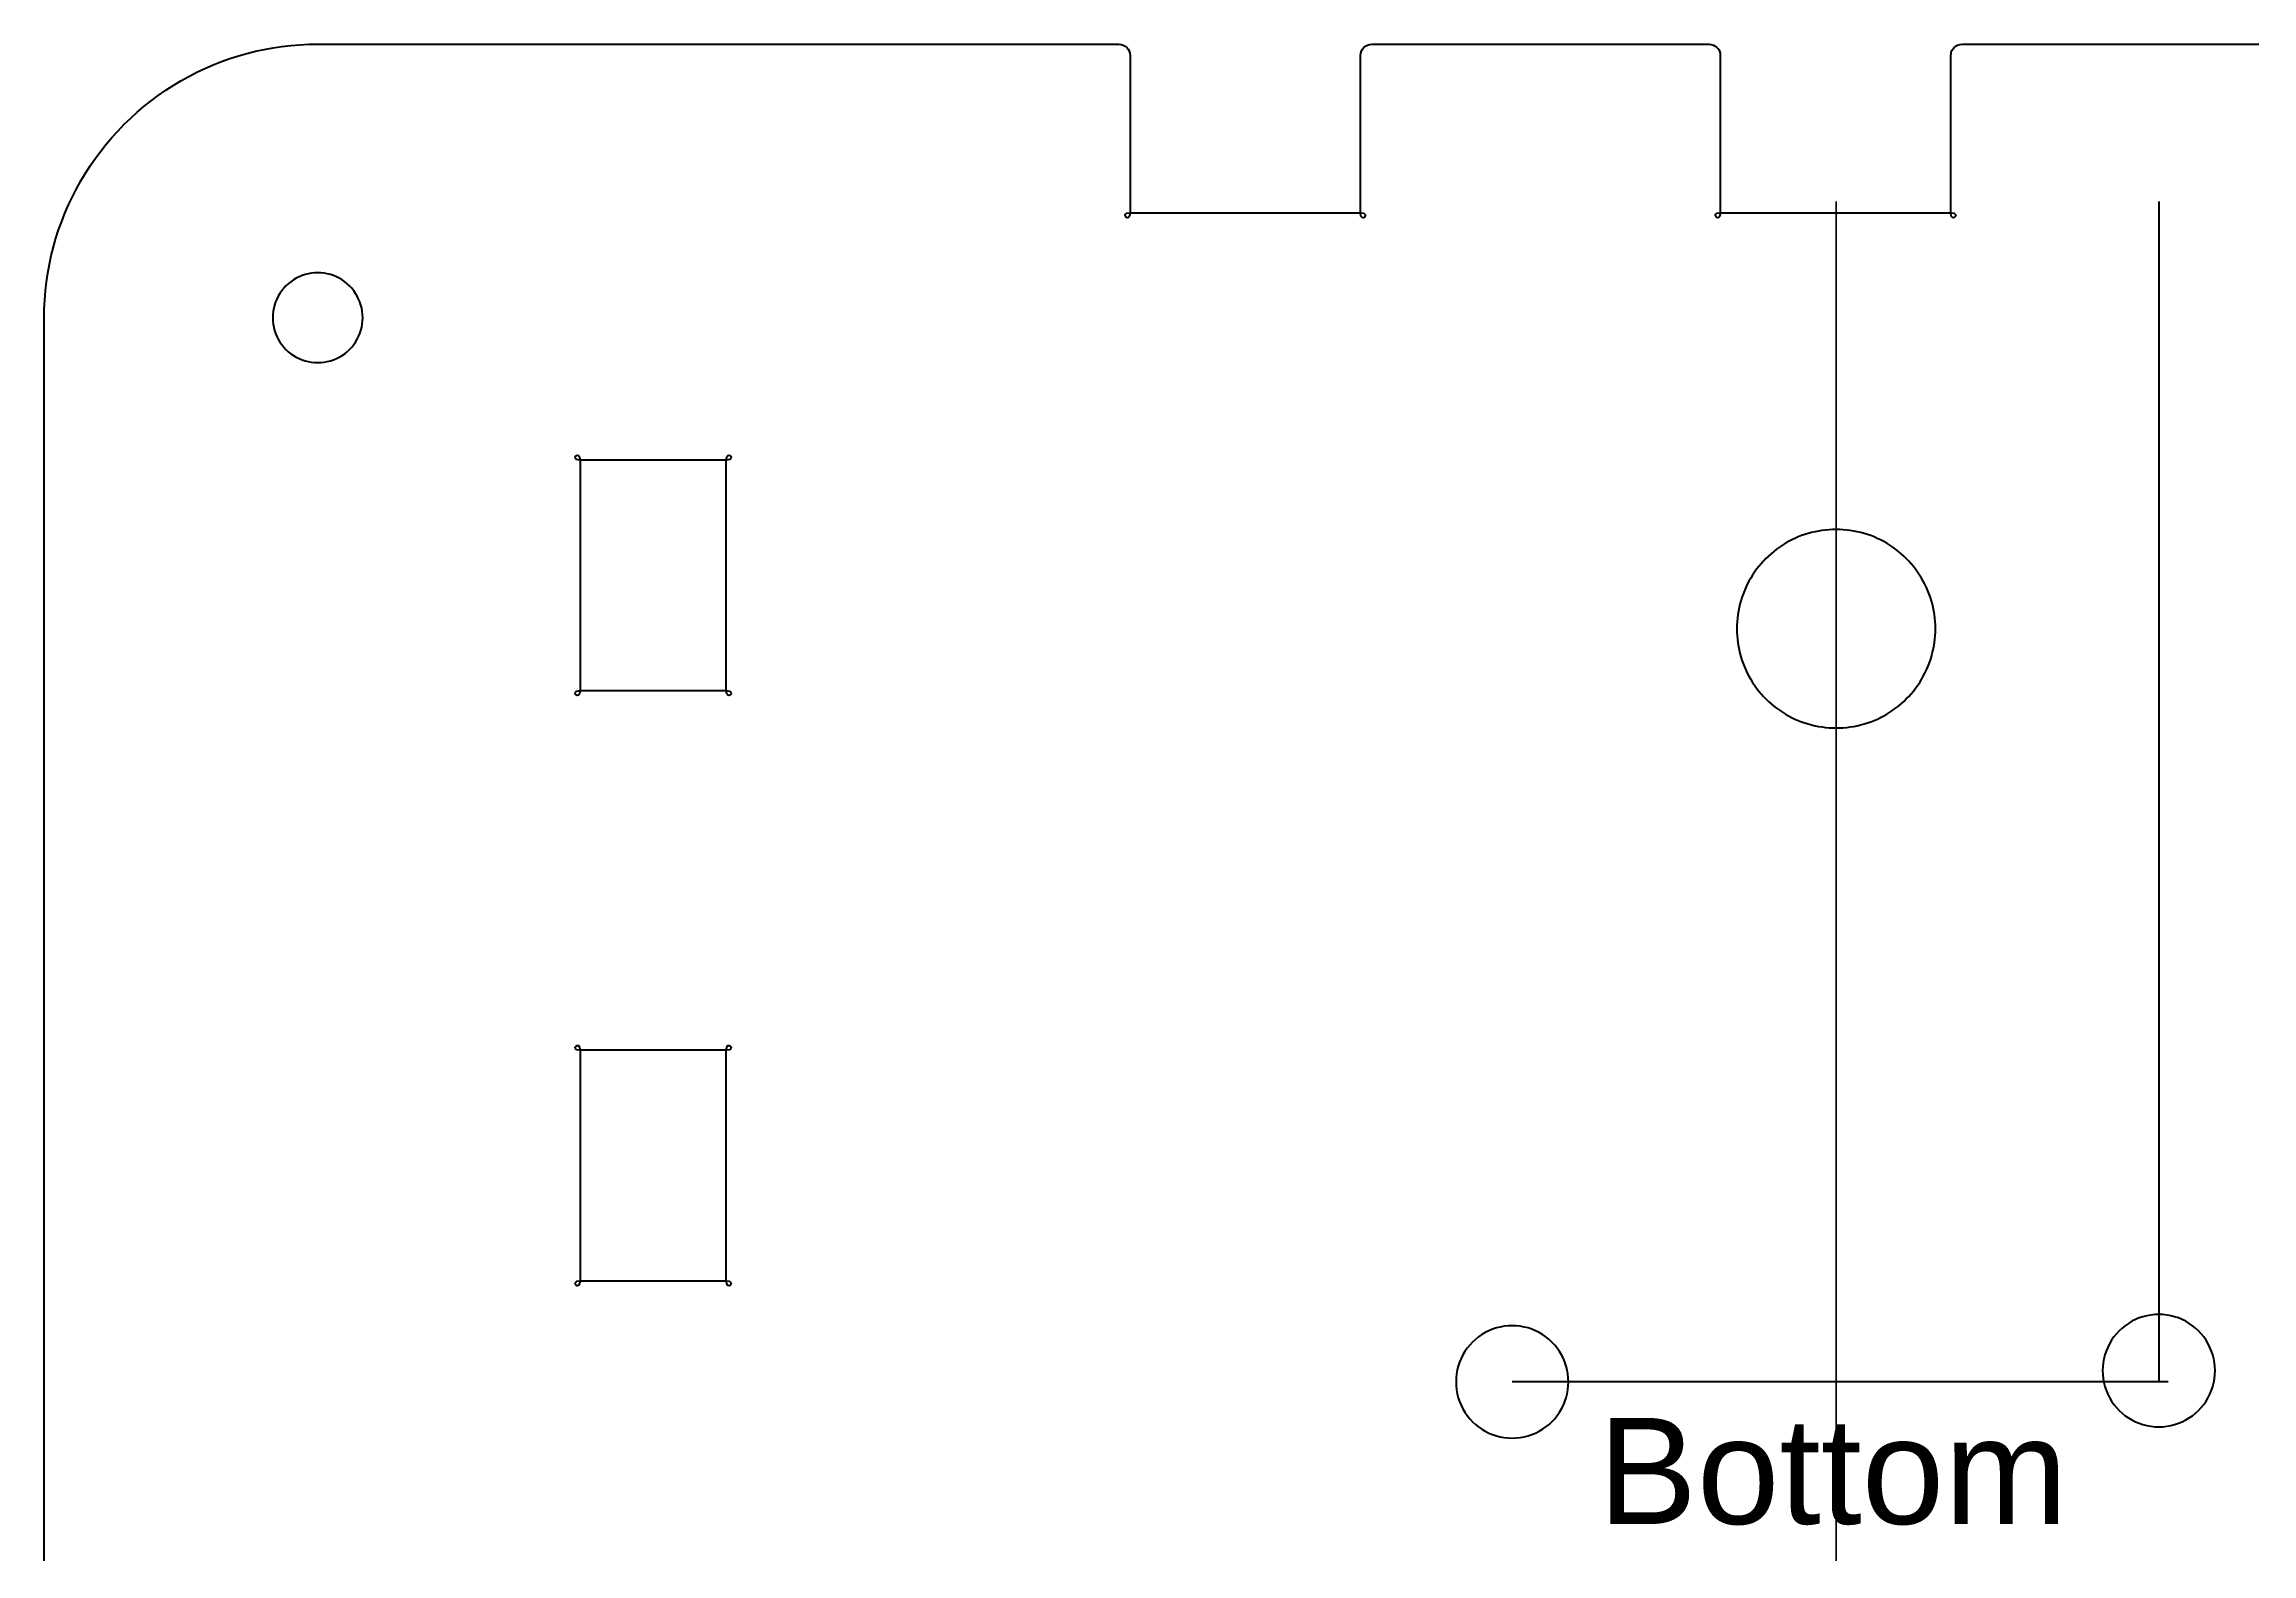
# Model space of a CAD drawing. Extents: x 10 to 156, y 10 to 261.
# Drawn here: x 10.1 to 69, y 121.6 to 161.9 of the extents above; entities that cross this region are included whole.
import ezdxf

# ---------------------------------------------------------------- set-up
doc = ezdxf.new("R2010")
doc.units = 0
doc.header["$MEASUREMENT"] = 0
doc.layers.add('Layer 1', color=7, linetype='Continuous', lineweight=0)

# ---------------------------------------------------------------- blocks, each defined once
blk = doc.blocks.new('Block_5')
at = {"layer": 'Layer 1', "color": 1, "lineweight": 35, "true_color": 0xff0000}
blk.add_line((57.919, 157.674), (57.919, 91.07), dxfattribs=at)
at = {"layer": 'Layer 1', "color": 1, "lineweight": 50, "true_color": 0xff0000}
blk.add_line((66.531, 157.674), (66.531, 126.172), dxfattribs=at)
at = {"layer": 'Layer 1', "color": 1, "lineweight": 40, "true_color": 0xff0000}
blk.add_line((66.778, 126.172), (49.276, 126.172), dxfattribs=at)
at = {"layer": 'Layer 1', "color": 18, "lineweight": 60, "true_color": 0x000000}
blk.add_open_spline([(17.401, 86.269), (17.401, 86.269), (28.902, 86.269), (28.902, 86.269), (28.902, 86.269), (38.777, 86.269), (38.777, 86.269), (38.943, 86.269), (39.077, 86.403), (39.077, 86.569), (39.077, 86.569), (39.077, 90.769), (39.077, 90.769), (39.077, 91.069), (38.777, 90.769), (39.077, 90.769), (39.077, 90.769), (45.228, 90.769), (45.228, 90.769), (45.528, 90.769), (45.228, 91.069), (45.228, 90.769), (45.228, 90.769), (45.228, 86.569), (45.228, 86.569), (45.228, 86.403), (45.362, 86.269), (45.528, 86.269), (45.528, 86.269), (54.528, 86.269), (54.528, 86.269), (54.694, 86.269), (54.828, 86.403), (54.828, 86.569), (54.828, 86.569), (54.828, 90.769), (54.828, 90.769), (54.828, 91.069), (54.528, 90.769), (54.828, 90.769), (54.828, 90.769), (60.979, 90.769), (60.979, 90.769), (61.279, 90.769), (60.979, 91.069), (60.979, 90.769), (60.979, 90.769), (60.979, 86.569), (60.979, 86.569), (60.979, 86.403), (61.113, 86.269), (61.279, 86.269), (61.279, 86.269), (70.279, 86.269), (70.279, 86.269), (70.445, 86.269), (70.579, 86.403), (70.579, 86.569), (70.579, 86.569), (70.579, 90.769), (70.579, 90.769), (70.579, 91.069), (70.279, 90.769), (70.579, 90.769), (70.579, 90.769), (76.73, 90.769), (76.73, 90.769), (77.03, 90.769), (76.73, 91.069), (76.73, 90.769), (76.73, 90.769), (76.73, 86.569), (76.73, 86.569), (76.73, 86.403), (76.864, 86.269), (77.03, 86.269), (77.03, 86.269), (86.905, 86.269), (86.905, 86.269), (86.905, 86.269), (98.406, 86.269), (98.406, 86.269), (99.687, 86.269), (100.946, 86.606), (102.056, 87.247), (103.167, 87.888), (104.088, 88.809), (104.729, 89.919), (105.37, 91.029), (105.707, 92.288), (105.707, 93.569), (105.707, 93.569), (105.707, 154.573), (105.707, 154.573), (105.707, 155.854), (105.37, 157.113), (104.729, 158.223), (104.088, 159.333), (103.167, 160.254), (102.056, 160.895), (100.946, 161.537), (99.687, 161.874), (98.406, 161.874), (98.406, 161.874), (86.905, 161.874), (86.905, 161.874), (86.905, 161.874), (77.03, 161.874), (77.03, 161.874), (76.864, 161.874), (76.73, 161.74), (76.73, 161.574), (76.73, 161.574), (76.73, 157.373), (76.73, 157.373), (76.73, 157.073), (77.03, 157.373), (76.73, 157.373), (76.73, 157.373), (70.579, 157.373), (70.579, 157.373), (70.279, 157.373), (70.579, 157.073), (70.579, 157.373), (70.579, 157.373), (70.579, 161.574), (70.579, 161.574), (70.579, 161.74), (70.445, 161.874), (70.279, 161.874), (70.279, 161.874), (61.279, 161.874), (61.279, 161.874), (61.113, 161.874), (60.979, 161.74), (60.979, 161.574), (60.979, 161.574), (60.979, 157.373), (60.979, 157.373), (60.979, 157.073), (61.279, 157.373), (60.979, 157.373), (60.979, 157.373), (54.828, 157.373), (54.828, 157.373), (54.528, 157.373), (54.828, 157.073), (54.828, 157.373), (54.828, 157.373), (54.828, 161.574), (54.828, 161.574), (54.828, 161.74), (54.694, 161.874), (54.528, 161.874), (54.528, 161.874), (45.528, 161.874), (45.528, 161.874), (45.362, 161.874), (45.228, 161.74), (45.228, 161.574), (45.228, 161.574), (45.228, 157.373), (45.228, 157.373), (45.228, 157.073), (45.528, 157.373), (45.228, 157.373), (45.228, 157.373), (39.077, 157.373), (39.077, 157.373), (38.777, 157.373), (39.077, 157.073), (39.077, 157.373), (39.077, 157.373), (39.077, 161.574), (39.077, 161.574), (39.077, 161.74), (38.943, 161.874), (38.777, 161.874), (38.777, 161.874), (28.902, 161.874), (28.902, 161.874), (28.902, 161.874), (17.401, 161.874), (17.401, 161.874), (16.12, 161.874), (14.861, 161.537), (13.751, 160.895), (12.641, 160.254), (11.72, 159.333), (11.079, 158.223), (10.438, 157.113), (10.101, 155.854), (10.101, 154.573), (10.101, 154.573), (10.101, 93.569), (10.101, 93.569), (10.101, 92.288), (10.438, 91.029), (11.079, 89.919), (11.72, 88.809), (12.641, 87.888), (13.751, 87.247), (14.861, 86.606), (16.12, 86.269), (17.401, 86.269)], degree=3, knots=[0, 0, 0, 0, 1, 1, 1, 2, 2, 2, 3, 3, 3, 4, 4, 4, 5, 5, 5, 6, 6, 6, 7, 7, 7, 8, 8, 8, 9, 9, 9, 10, 10, 10, 11, 11, 11, 12, 12, 12, 13, 13, 13, 14, 14, 14, 15, 15, 15, 16, 16, 16, 17, 17, 17, 18, 18, 18, 19, 19, 19, 20, 20, 20, 21, 21, 21, 22, 22, 22, 23, 23, 23, 24, 24, 24, 25, 25, 25, 26, 26, 26, 27, 27, 27, 28, 28, 28, 29, 29, 29, 30, 30, 30, 31, 31, 31, 32, 32, 32, 33, 33, 33, 34, 34, 34, 35, 35, 35, 36, 36, 36, 37, 37, 37, 38, 38, 38, 39, 39, 39, 40, 40, 40, 41, 41, 41, 42, 42, 42, 43, 43, 43, 44, 44, 44, 45, 45, 45, 46, 46, 46, 47, 47, 47, 48, 48, 48, 49, 49, 49, 50, 50, 50, 51, 51, 51, 52, 52, 52, 53, 53, 53, 54, 54, 54, 55, 55, 55, 56, 56, 56, 57, 57, 57, 58, 58, 58, 59, 59, 59, 60, 60, 60, 61, 61, 61, 62, 62, 62, 63, 63, 63, 64, 64, 64, 65, 65, 65, 66, 66, 66, 67, 67, 67, 68, 68, 68, 68], dxfattribs=at)
at = {"layer": 'Layer 1', "color": 5, "lineweight": 60, "true_color": 0x0000ff}
for points, knots in [([(17.401, 153.373), (17.171, 153.373), (16.946, 153.439), (16.752, 153.563), (16.559, 153.688), (16.405, 153.865), (16.309, 154.075), (16.214, 154.284), (16.18, 154.516), (16.213, 154.744), (16.246, 154.971), (16.343, 155.185), (16.494, 155.359), (16.645, 155.533), (16.842, 155.66), (17.063, 155.724), (17.284, 155.789), (17.518, 155.789), (17.739, 155.724), (17.96, 155.66), (18.157, 155.533), (18.308, 155.359), (18.459, 155.185), (18.556, 154.971), (18.589, 154.744), (18.622, 154.516), (18.588, 154.284), (18.493, 154.075), (18.397, 153.865), (18.243, 153.688), (18.05, 153.563), (17.856, 153.439), (17.631, 153.373), (17.401, 153.373)], [0, 0, 0, 0, 1, 1, 1, 2, 2, 2, 3, 3, 3, 4, 4, 4, 5, 5, 5, 6, 6, 6, 7, 7, 7, 8, 8, 8, 9, 9, 9, 10, 10, 10, 11, 11, 11, 11]), ([(24.402, 147.698), (24.402, 147.698), (24.402, 150.773), (24.402, 150.773), (24.402, 151.073), (24.102, 150.773), (24.402, 150.773), (24.402, 150.773), (28.302, 150.773), (28.302, 150.773), (28.602, 150.773), (28.302, 151.073), (28.302, 150.773), (28.302, 150.773), (28.302, 144.622), (28.302, 144.622), (28.302, 144.322), (28.602, 144.622), (28.302, 144.622), (28.302, 144.622), (24.402, 144.622), (24.402, 144.622), (24.102, 144.622), (24.402, 144.322), (24.402, 144.622), (24.402, 144.622), (24.402, 147.698), (24.402, 147.698)], [0, 0, 0, 0, 1, 1, 1, 2, 2, 2, 3, 3, 3, 4, 4, 4, 5, 5, 5, 6, 6, 6, 7, 7, 7, 8, 8, 8, 9, 9, 9, 9]), ([(57.919, 148.922), (58.427, 148.922), (58.924, 148.777), (59.352, 148.503), (59.778, 148.227), (60.118, 147.836), (60.33, 147.372), (60.54, 146.911), (60.615, 146.399), (60.542, 145.895), (60.47, 145.394), (60.255, 144.922), (59.922, 144.537), (59.589, 144.153), (59.154, 143.873), (58.666, 143.731), (58.178, 143.588), (57.661, 143.588), (57.173, 143.731), (56.685, 143.873), (56.25, 144.153), (55.917, 144.537), (55.583, 144.922), (55.369, 145.394), (55.296, 145.895), (55.223, 146.399), (55.299, 146.911), (55.508, 147.372), (55.72, 147.836), (56.06, 148.227), (56.486, 148.503), (56.915, 148.777), (57.412, 148.922), (57.919, 148.922)], [0, 0, 0, 0, 1, 1, 1, 2, 2, 2, 3, 3, 3, 4, 4, 4, 5, 5, 5, 6, 6, 6, 7, 7, 7, 8, 8, 8, 9, 9, 9, 10, 10, 10, 11, 11, 11, 11]), ([(24.402, 131.947), (24.402, 131.947), (24.402, 135.022), (24.402, 135.022), (24.402, 135.322), (24.102, 135.022), (24.402, 135.022), (24.402, 135.022), (28.302, 135.022), (28.302, 135.022), (28.602, 135.022), (28.302, 135.322), (28.302, 135.022), (28.302, 135.022), (28.302, 128.871), (28.302, 128.871), (28.302, 128.571), (28.602, 128.871), (28.302, 128.871), (28.302, 128.871), (24.402, 128.871), (24.402, 128.871), (24.102, 128.871), (24.402, 128.571), (24.402, 128.871), (24.402, 128.871), (24.402, 131.947), (24.402, 131.947)], [0, 0, 0, 0, 1, 1, 1, 2, 2, 2, 3, 3, 3, 4, 4, 4, 5, 5, 5, 6, 6, 6, 7, 7, 7, 8, 8, 8, 9, 9, 9, 9]), ([(66.531, 127.971), (66.818, 127.971), (67.1, 127.889), (67.342, 127.734), (67.583, 127.577), (67.776, 127.356), (67.896, 127.094), (68.014, 126.833), (68.057, 126.543), (68.016, 126.258), (67.974, 125.974), (67.853, 125.706), (67.664, 125.489), (67.476, 125.272), (67.23, 125.113), (66.953, 125.033), (66.677, 124.952), (66.385, 124.952), (66.108, 125.033), (65.832, 125.113), (65.586, 125.272), (65.397, 125.489), (65.209, 125.706), (65.087, 125.974), (65.046, 126.258), (65.005, 126.543), (65.047, 126.833), (65.166, 127.094), (65.286, 127.356), (65.479, 127.577), (65.72, 127.734), (65.962, 127.889), (66.243, 127.971), (66.531, 127.971)], [0, 0, 0, 0, 1, 1, 1, 2, 2, 2, 3, 3, 3, 4, 4, 4, 5, 5, 5, 6, 6, 6, 7, 7, 7, 8, 8, 8, 9, 9, 9, 10, 10, 10, 11, 11, 11, 11]), ([(49.276, 127.671), (49.564, 127.671), (49.845, 127.589), (50.088, 127.434), (50.329, 127.278), (50.521, 127.057), (50.641, 126.794), (50.76, 126.533), (50.802, 126.243), (50.761, 125.958), (50.72, 125.674), (50.599, 125.407), (50.41, 125.189), (50.221, 124.972), (49.975, 124.813), (49.699, 124.733), (49.423, 124.652), (49.13, 124.652), (48.854, 124.733), (48.578, 124.813), (48.332, 124.972), (48.143, 125.189), (47.954, 125.407), (47.833, 125.674), (47.792, 125.958), (47.75, 126.243), (47.793, 126.533), (47.912, 126.794), (48.032, 127.057), (48.224, 127.278), (48.465, 127.434), (48.708, 127.589), (48.989, 127.671), (49.276, 127.671)], [0, 0, 0, 0, 1, 1, 1, 2, 2, 2, 3, 3, 3, 4, 4, 4, 5, 5, 5, 6, 6, 6, 7, 7, 7, 8, 8, 8, 9, 9, 9, 10, 10, 10, 11, 11, 11, 11])]:
    blk.add_open_spline(points, degree=3, knots=knots, dxfattribs=at)
at = {"layer": 'Layer 1', "insert": (51.568, 122.339), "char_height": 0.2, "attachment_point": 7}
blk.add_mtext('\\C1;\\c255;\\FArial|b0|i0|c1;\\H2.832178;\\W1.000000;Bottom', dxfattribs=at)

msp = doc.modelspace()

# ---------------------------------------------------------------- block references
at = {"layer": 'Layer 1'}
msp.add_blockref('Block_5', (0, 0), dxfattribs=at)

doc.saveas('drawing.dxf')
